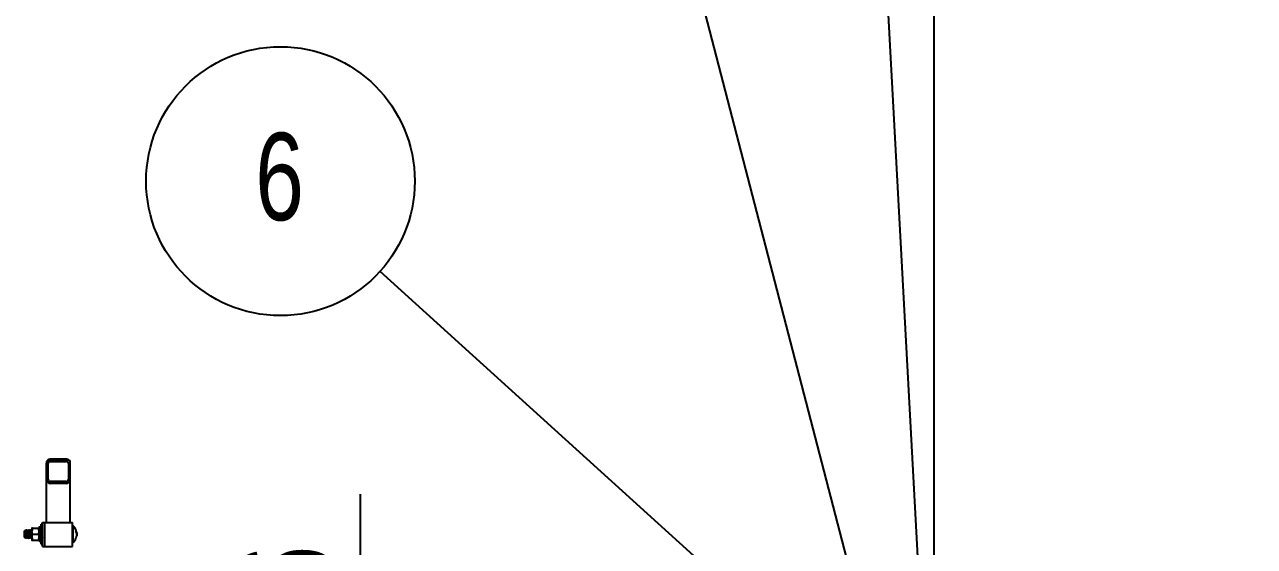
# Model space of a CAD drawing. Header units: millimetres. Extents: x 1293 to 41893, y 1011 to 26911.
# Drawn here: x 29469 to 30773, y 7318 to 7870 of the extents above; entities that cross this region are included whole.
import ezdxf

# ---------------------------------------------------------------- set-up
doc = ezdxf.new("R2010")
doc.units = ezdxf.units.MM
doc.header["$LTSCALE"] = 50
doc.layers.add('CAPA_1', color=7, linetype='Continuous')
doc.styles.add('SLDTEXTSTYLE0', font='TXT', dxfattribs={"width": 0.75})
doc.dimstyles.new('SLDDIMSTYLE0', dxfattribs={"dimtxt": 100, "dimasz": 100, "dimexe": 0, "dimexo": 0.0625, "dimgap": 25, "dimtad": 2, "dimdec": 0, "dimlfac": 1.5, "dimrnd": 1e-09, "dimzin": 12, "dimdsep": 46, "dimtxsty": 'SLDTEXTSTYLE0', "dimsah": 1, "dimcen": 0.09, "dimadec": 0, "dimazin": 3, "dimtfac": 1, "dimtdec": 0, "dimtofl": 0, "dimtmove": 0, "dimatfit": 3, "dimfxl": 1, "dimfrac": 2, "dimtolj": 1, "dimtzin": 12, "dimarcsym": 0})
doc.dimstyles.new('SLDDIMSTYLE3', dxfattribs={"dimtxt": 0.18, "dimasz": 100, "dimexe": 0, "dimexo": 0.0625, "dimgap": 0, "dimtad": 0, "dimtih": 1, "dimtoh": 1, "dimdec": 0, "dimrnd": 1e-09, "dimzin": 0, "dimdsep": 46, "dimtxsty": 'Standard', "dimsah": 1, "dimcen": 0.09, "dimadec": 0, "dimazin": 0, "dimtfac": 100, "dimtdec": 0, "dimtofl": 0, "dimtmove": 0, "dimatfit": 3, "dimfxl": 1, "dimfrac": 2, "dimtolj": 1, "dimtzin": 0, "dimarcsym": 0})

# ---------------------------------------------------------------- blocks, each defined once
blk = doc.blocks.new('_D_31')
at = {"layer": 'CAPA_1', "transparency": 16777216}
for p, q in [((30433.5, 7043.5), (30433.5, 8732.6)), ((32334.5, 7145.8), (32334.5, 8732.6)), ((32334.5, 8682.6), (30433.5, 8682.6))]:
    blk.add_line(p, q, dxfattribs=at)
for points in [[(30433.5, 8682.6), (30533.5, 8667.2), (30533.5, 8698)], [(32334.5, 8682.6), (32234.5, 8698), (32234.5, 8667.2)]]:
    blk.add_solid(points, dxfattribs=at)
at = {"layer": 'CAPA_1', "transparency": 16777216, "insert": (31236.2, 8811.5), "char_height": 100, "attachment_point": 1, "style": 'SLDTEXTSTYLE0'}
blk.add_mtext('2852', dxfattribs=at)
blk = doc.blocks.new('_D_32')
at = {"layer": 'CAPA_1', "transparency": 16777216}
for p, q in [((32331.1, 7145.7), (32262.4, 8422.6)), ((32265.1, 8372.7), (30364, 8270.3)), ((30430.1, 7043.4), (30361.3, 8320.2))]:
    blk.add_line(p, q, dxfattribs=at)
for points in [[(32265.1, 8372.7), (32164.4, 8382.6), (32166, 8351.9)], [(30364, 8270.3), (30464.7, 8260.3), (30463, 8291)]]:
    blk.add_solid(points, dxfattribs=at)
at = {"layer": 'CAPA_1', "transparency": 16777216, "insert": (31160, 8442.3), "char_height": 100, "attachment_point": 1, "rotation": 3.0819, "style": 'SLDTEXTSTYLE0'}
blk.add_mtext('2856', dxfattribs=at)
blk = doc.blocks.new('_D_34')
at = {"layer": 'CAPA_1', "transparency": 16777216}
for p, q in [((29825, 6980), (29825, 7372.8)), ((30370, 6980), (29775, 6980)), ((29825, 6980), (29825, 6676))]:
    blk.add_line(p, q, dxfattribs=at)
for points in [[(29825, 6980), (29809.6, 6880), (29840.4, 6880)], [(29825, 6676), (29840.4, 6776), (29809.6, 6776)]]:
    blk.add_solid(points, dxfattribs=at)
at = {"layer": 'CAPA_1', "transparency": 16777216, "insert": (29696.1, 7151.1), "char_height": 100, "attachment_point": 1, "rotation": 90, "style": 'SLDTEXTSTYLE0'}
blk.add_mtext('456', dxfattribs=at)
blk = doc.blocks.new('SW_NOTE_0_62')
at = {"layer": 'CAPA_1', "color": 0}
blk.add_circle((-105.6, 95.6), 142.4, dxfattribs=at)
at = {"layer": 'CAPA_1', "color": 0, "insert": (-106.5, 146.8), "char_height": 92.6, "attachment_point": 2, "style": 'SLDTEXTSTYLE0'}
blk.add_mtext('6', dxfattribs=at)

msp = doc.modelspace()

# ---------------------------------------------------------------- hatches: boundary and pattern name
at = {"layer": 'CAPA_1', "linetype": 'Continuous', "lineweight": 18}
h = msp.add_hatch(dxfattribs=at)
h.set_pattern_fill('ANSI32', color=256, scale=50, style=0)
edge = h.paths.add_edge_path(flags=0)
edge.add_arc((29496.1415566, 7388.3954599), 4.064, 180, 270)
edge.add_line((29496.1415566, 7384.3314599), (29513.4135566, 7384.3314599))
edge.add_arc((29513.4135566, 7388.3954599), 4.064, 270, 360)
edge.add_line((29517.4775566, 7388.3954599), (29517.4775566, 7405.6674599))
edge.add_arc((29513.4135566, 7405.6674599), 4.064, 0, 90)
edge.add_line((29513.4135566, 7409.7314599), (29496.1415566, 7409.7314599))
edge.add_arc((29496.1415566, 7405.6674599), 4.064, 90, 180)
edge.add_line((29492.0775566, 7405.6674599), (29492.0775566, 7388.3954599))
edge = h.paths.add_edge_path(flags=0)
edge.add_line((29494.1095566, 7388.3954599), (29494.1095566, 7405.6674599))
edge.add_arc((29496.1415566, 7405.6674599), 2.032, 90, 180, ccw=False)
edge.add_line((29496.1415566, 7407.6994599), (29513.4135566, 7407.6994599))
edge.add_arc((29513.4135566, 7405.6674599), 2.032, 0, 90, ccw=False)
edge.add_line((29515.4455566, 7405.6674599), (29515.4455566, 7388.3954599))
edge.add_arc((29513.4135566, 7388.3954599), 2.032, 270, 360, ccw=False)
edge.add_line((29513.4135566, 7386.3634599), (29496.1415566, 7386.3634599))
edge.add_arc((29496.1415566, 7388.3954599), 2.032, 180, 270, ccw=False)

# ---------------------------------------------------------------- linework, layer by layer
at = {"color": 7, "linetype": 'Continuous', "lineweight": 25}
for p, q in [((29492.7665899, 7407.9314599), (29492.6406995, 7407.9314599)), ((29513.4135566, 7409.9314599), (29496.1415566, 7409.9314599)), ((29496.1415566, 7409.7314599), (29513.4135566, 7409.7314599)), ((29496.1415566, 7407.6994599), (29513.4135566, 7407.6994599)), ((29516.9144136, 7407.9314599), (29516.7885232, 7407.9314599)), ((29492.0775566, 7343.0647932), (29492.0775566, 7405.6674599)), ((29494.1095566, 7388.3954599), (29494.1095566, 7405.6674599)), ((29515.4455566, 7405.6674599), (29515.4455566, 7388.3954599)), ((29517.4775566, 7343.0647932), (29517.4775566, 7405.6674599)), ((29513.4135566, 7386.3634599), (29496.1415566, 7386.3634599)), ((29513.4135566, 7384.3314599), (29496.1415566, 7384.3314599)), ((29488.1262232, 7341.3079599), (29486.4328899, 7341.3079599)), ((29486.4328899, 7320.1412932), (29486.4328899, 7341.3079599)), ((29488.1262232, 7343.0647932), (29519.7902232, 7343.0647932)), ((29488.1262232, 7317.6647932), (29488.1262232, 7343.0647932)), ((29490.4568899, 7317.6647932), (29490.4568899, 7343.0647932)), ((29519.7902232, 7317.6647932), (29519.7902232, 7343.0647932)), ((29469.1211061, 7334.1119197), (29468.9902232, 7333.9810368)), ((29468.9902232, 7327.4682163), (29468.9902232, 7333.9810368)), ((29469.8377108, 7334.8285243), (29469.1767781, 7334.1675916)), ((29469.9671463, 7330.7246266), (29469.9671463, 7333.7122034)), ((29470.4556387, 7334.1119196), (29470.3032602, 7334.1119196)), ((29471.1068899, 7334.9579599), (29470.9440694, 7334.9579599)), ((29471.7582028, 7334.1119196), (29471.6058243, 7334.1119196)), ((29472.409454, 7334.9579599), (29472.2466335, 7334.9579599)), ((29473.0607669, 7334.1119196), (29472.9083885, 7334.1119196)), ((29473.7120181, 7334.9579599), (29473.5491976, 7334.9579599)), ((29474.363331, 7334.1119196), (29474.2109526, 7334.1119196)), ((29475.0145822, 7334.9579599), (29474.8517617, 7334.9579599)), ((29475.6658951, 7334.1119196), (29475.5135167, 7334.1119196)), ((29476.3171463, 7334.9579599), (29476.1543258, 7334.9579599)), ((29476.7997442, 7337.0746266), (29476.7724232, 7337.0273052)), ((29477.3667792, 7330.7246266), (29483.5864006, 7330.7246266)), ((29477.3669655, 7337.0746266), (29483.5862144, 7337.0746266)), ((29484.1807566, 7337.0273052), (29484.1534356, 7337.0746266)), ((29484.7099232, 7338.0906266), (29484.1807566, 7337.5614599)), ((29484.1807566, 7337.5614599), (29484.1807566, 7323.8877932)), ((29485.9037232, 7338.0906266), (29484.7099232, 7338.0906266)), ((29484.7099232, 7338.0906266), (29484.7099232, 7323.3588549)), ((29486.4328899, 7337.5614599), (29485.9037232, 7338.0906266)), ((29485.9037232, 7323.3588549), (29485.9037232, 7338.0906266)), ((29486.5557649, 7334.9393244), (29486.4328899, 7334.7273179)), ((29488.1262232, 7334.8240445), (29488.056593, 7334.9441834)), ((29520.0511682, 7339.9602382), (29519.7902232, 7339.6992932)), ((29520.0511682, 7339.9602382), (29520.0511682, 7321.4890149)), ((29523.3953328, 7333.1647615), (29523.5533007, 7333.1995343)), ((29468.9902232, 7327.4682163), (29469.4240444, 7327.0343952)), ((29469.4806036, 7327.0418455), (29469.6520448, 7327.3373335)), ((29469.6415361, 7327.3373335), (29469.7938811, 7327.3373335)), ((29470.2927873, 7326.4912932), (29470.4556079, 7326.4912932)), ((29470.9441002, 7327.3373335), (29471.0964452, 7327.3373335)), ((29471.5953515, 7326.4912932), (29471.758172, 7326.4912932)), ((29472.2466643, 7327.3373335), (29472.3990093, 7327.3373335)), ((29472.8979156, 7326.4912932), (29473.0607361, 7326.4912932)), ((29473.5492284, 7327.3373335), (29473.7015734, 7327.3373335)), ((29474.2004797, 7326.4912932), (29474.3633002, 7326.4912932)), ((29474.8517925, 7327.3373335), (29475.0041375, 7327.3373335)), ((29475.5030438, 7326.4912932), (29475.6658643, 7326.4912932)), ((29476.1543566, 7327.3373335), (29476.3067016, 7327.3373335)), ((29476.7724232, 7324.4219479), (29476.7997442, 7324.3746266)), ((29477.3669655, 7324.3746266), (29483.5862144, 7324.3746266)), ((29483.5862144, 7324.3746266), (29483.9927706, 7325.9428899)), ((29484.1534356, 7324.3746266), (29484.1807566, 7324.4219479)), ((29484.7099232, 7323.3588549), (29484.1807566, 7323.8880052)), ((29484.1807566, 7323.8877932), (29484.7099232, 7323.3586266)), ((29484.7099232, 7323.3588549), (29485.9037232, 7323.3588549)), ((29484.7099232, 7323.3586266), (29485.9037232, 7323.3586266)), ((29486.4328899, 7323.8880052), (29485.9037232, 7323.3588549)), ((29485.9037232, 7323.3586266), (29486.4328899, 7323.8877932)), ((29486.4328899, 7327.0745119), (29486.5853781, 7327.3373335)), ((29486.4328899, 7320.1412932), (29488.1262232, 7320.1412932)), ((29488.0167649, 7327.3597596), (29488.1262232, 7327.1711321)), ((29488.1262232, 7317.6647932), (29519.7902232, 7317.6647932)), ((29519.7902232, 7321.7499599), (29520.0511682, 7321.4890149))]:
    msp.add_line(p, q, dxfattribs=at)
for centre, radius, start, end in [((29496.1415566, 7405.8674599), 4.064, 90, 180.0000198478), ((29496.1415566, 7405.6674599), 4.064, 90, 180), ((29496.1415566, 7405.6674599), 2.032, 90, 180), ((29513.4135566, 7405.6674599), 4.064, 0, 90), ((29513.4135566, 7405.6674599), 2.032, 0, 90), ((29513.4135566, 7405.8674599), 4.064, 23.1283192109, 89.999981276), ((29496.1415566, 7388.3954599), 4.064, 180, 270), ((29496.1415566, 7388.3954599), 2.032, 180, 270), ((29513.4135566, 7388.3954599), 2.032, 270, 0), ((29513.4135566, 7388.3954599), 4.064, 270, 0), ((29519.9595566, 7339.8178266), 0.1693333, 49.9286035057, 57.2473242368), ((29512.3101264, 7330.7246266), 12.0520968, 358.2645266354, 49.9286035048), ((29519.9595566, 7321.6314266), 0.1693333, 302.7526757632, 310.0713964941), ((29512.3101264, 7330.7246266), 12.0520968, 310.0713964952, 337.2934563028)]:
    msp.add_arc(centre, radius, start, end, dxfattribs=at)
for points, knots in [([(29469.1211061, 7333.4587714), (29469.1211061, 7333.5203478), (29469.1211061, 7333.688175), (29469.1211061, 7333.899605), (29469.1211061, 7334.055267), (29469.1211061, 7334.1244278), (29469.1211061, 7334.1072366), (29469.1211061, 7334.1050165)], [0, 0, 0, 0, 0.1526011998, 0.4159164212, 0.6792316426, 0.9585764717, 1, 1, 1, 1]), ([(29469.1211061, 7334.0707761), (29469.1317084, 7334.0898649), (29469.1688949, 7334.1568175), (29469.235273, 7333.9320175), (29469.3148783, 7333.1828869), (29469.398051, 7332.0542867), (29469.4786819, 7330.7255123), (29469.5593303, 7329.3914115), (29469.6424499, 7328.2788527), (29469.7146147, 7327.5484681), (29469.7613505, 7327.4518538), (29469.7808703, 7327.4115016)], [0, 0, 0, 0, 0.0492385413, 0.1727001517, 0.2954756688, 0.4193160214, 0.5423216711, 0.6653273208, 0.7891676734, 0.9119431905, 1, 1, 1, 1]), ([(29469.450915, 7327.0612658), (29469.44398, 7327.0569862), (29469.4225297, 7327.0437491), (29469.3843316, 7327.4779425), (29469.3408222, 7328.2787525), (29469.2947565, 7329.3633195), (29469.2507461, 7330.5709047), (29469.205302, 7331.763458), (29469.1624444, 7332.7833914), (29469.1341518, 7333.2456332), (29469.1211061, 7333.4587714)], [0, 0, 0, 0, 0.0672288945, 0.2079414266, 0.3469904503, 0.4840675616, 0.6200200407, 0.7534596215, 0.8863209804, 1, 1, 1, 1]), ([(29469.1211061, 7333.4587714), (29469.1314994, 7333.3503811), (29469.1685512, 7332.9639725), (29469.2353271, 7332.0516499), (29469.3158354, 7330.7247464), (29469.3965175, 7329.3971222), (29469.4796248, 7328.2566875), (29469.5594389, 7327.5535086), (29469.6142517, 7327.2511244), (29469.6415263, 7327.3373999), (29469.6415369, 7327.3374332)], [0, 0, 0, 0, 0.0612507016, 0.2183570454, 0.3744044686, 0.5304518918, 0.6875582356, 0.843313708, 0.9999395719, 1, 1, 1, 1]), ([(29469.1951409, 7334.1492288), (29469.2175974, 7334.179337), (29469.2936825, 7334.2813467), (29469.4261886, 7334.0809073), (29469.5779402, 7333.5119714), (29469.7408665, 7332.5744447), (29469.8650806, 7331.5797553), (29469.9420283, 7330.9350703), (29469.9671463, 7330.7246266)], [0, 0, 0, 0, 0.0798747908, 0.2706242467, 0.4706937597, 0.6781190778, 0.8949287831, 1, 1, 1, 1]), ([(29469.9671463, 7333.7122034), (29469.9526393, 7333.9981321), (29469.923672, 7334.5690661), (29469.8880396, 7334.9013553), (29469.8683988, 7334.8217022), (29469.863678, 7334.8025571)], [0, 0, 0, 0, 0.4324967276, 0.8635967957, 1, 1, 1, 1]), ([(29470.3123861, 7334.0961874), (29470.230427, 7334.2374445), (29470.0868577, 7334.4848874), (29469.9433797, 7334.7324869), (29469.8818086, 7334.8387399)], [0, 0, 0, 0, 0.5708675051, 1, 1, 1, 1]), ([(29470.4735707, 7326.5622799), (29470.4675858, 7326.534805), (29470.4343493, 7326.3822244), (29470.3735506, 7326.7456297), (29470.2937307, 7327.6440858), (29470.210601, 7329.0662217), (29470.1300074, 7330.7184159), (29470.0493679, 7332.4038181), (29469.994548, 7333.2761623), (29469.9671463, 7333.7122034)], [0, 0, 0, 0, 0.0353903149, 0.1965380881, 0.3567928077, 0.518433567, 0.678987837, 0.839542107, 1, 1, 1, 1]), ([(29469.9671463, 7330.7246266), (29469.9939685, 7330.1711076), (29470.0477945, 7329.060324), (29470.1308951, 7327.661487), (29470.2107763, 7326.6824032), (29470.2653997, 7326.5551144), (29470.2927873, 7326.4912932)], [0, 0, 0, 0, 0.249463779, 0.5006157082, 0.7496140559, 1, 1, 1, 1]), ([(29470.3123459, 7334.0618874), (29470.3276263, 7334.03642), (29470.364692, 7333.9746438), (29470.4128454, 7333.5848101), (29470.4710281, 7332.9578002), (29470.5379225, 7332.0538622), (29470.6183911, 7330.7241554), (29470.6990838, 7329.3972818), (29470.7821883, 7328.2566448), (29470.8620032, 7327.5535209), (29470.9168158, 7327.2511244), (29470.9440904, 7327.3373999), (29470.944101, 7327.3374332)], [0, 0, 0, 0, 0.07277569334, 0.1765318676, 0.22696986846, 0.35634193598, 0.48484201611, 0.61334209625, 0.74271416377, 0.87097383173, 0.99995023941, 1, 1, 1, 1]), ([(29470.9249956, 7334.9393244), (29470.8428721, 7334.7975854), (29470.6830195, 7334.5216918), (29470.5229821, 7334.2459839), (29470.4451632, 7334.1119196)], [0, 0, 0, 0, 0.5137453212, 1, 1, 1, 1]), ([(29470.4556236, 7334.1118698), (29470.4830058, 7334.0608098), (29470.5376232, 7333.9589639), (29470.6175016, 7333.1755988), (29470.7005993, 7332.0562319), (29470.7812502, 7330.7249926), (29470.8618933, 7329.3915519), (29470.9450143, 7328.2788151), (29471.0171788, 7327.5484744), (29471.0639146, 7327.4518557), (29471.0834344, 7327.4115016)], [0, 0, 0, 0, 0.1298337105, 0.2589708261, 0.3892279515, 0.518607124, 0.6479862966, 0.778243422, 0.9073805376, 1, 1, 1, 1]), ([(29470.9241461, 7334.8792257), (29470.9307839, 7334.9100586), (29470.9646724, 7335.0674727), (29471.0261249, 7334.7050879), (29471.1059496, 7333.804439), (29471.1890655, 7332.384479), (29471.2697096, 7330.7258153), (29471.3503588, 7329.0600031), (29471.4334592, 7327.661572), (29471.5133404, 7326.6823819), (29471.5679638, 7326.5551073), (29471.5953515, 7326.4912932)], [0, 0, 0, 0, 0.029592437, 0.1510806439, 0.2718955838, 0.3937554496, 0.5147962185, 0.6358369874, 0.7576968532, 0.8785117931, 1, 1, 1, 1]), ([(29471.7761348, 7326.5622799), (29471.7701499, 7326.5348056), (29471.7369133, 7326.3822287), (29471.6761155, 7326.7455291), (29471.596292, 7327.6444458), (29471.5131758, 7329.0648724), (29471.4325318, 7330.7234116), (29471.3518826, 7332.3892571), (29471.2687822, 7333.7876792), (29471.188901, 7334.7668717), (29471.1342775, 7334.8941459), (29471.1068899, 7334.9579599)], [0, 0, 0, 0, 0.0267584354, 0.1486014394, 0.2697692102, 0.3919849584, 0.5133792177, 0.634773477, 0.7569892253, 0.878156996, 1, 1, 1, 1]), ([(29471.6149502, 7334.0961874), (29471.5329924, 7334.2374466), (29471.3690434, 7334.5200225), (29471.2051987, 7334.8027773), (29471.1232597, 7334.9441834)], [0, 0, 0, 0, 0.4998983482, 1, 1, 1, 1]), ([(29471.61491, 7334.0618874), (29471.6301904, 7334.03642), (29471.6672561, 7333.9746438), (29471.7154095, 7333.5848101), (29471.7735922, 7332.9578002), (29471.8404866, 7332.0538622), (29471.9209552, 7330.7241554), (29472.001648, 7329.3972818), (29472.0847524, 7328.2566448), (29472.1645673, 7327.5535209), (29472.2193799, 7327.2511244), (29472.2466545, 7327.3373999), (29472.2466651, 7327.3374332)], [0, 0, 0, 0, 0.07277569334, 0.1765318676, 0.22696986846, 0.35634193598, 0.48484201611, 0.61334209625, 0.74271416377, 0.87097383173, 0.99995023941, 1, 1, 1, 1]), ([(29472.2275598, 7334.9393244), (29472.1454362, 7334.7975854), (29471.9855836, 7334.5216918), (29471.8255462, 7334.2459839), (29471.7477273, 7334.1119196)], [0, 0, 0, 0, 0.5137453212, 1, 1, 1, 1]), ([(29471.7581877, 7334.1118698), (29471.7855699, 7334.0608098), (29471.8401873, 7333.9589639), (29471.9200657, 7333.1755988), (29472.0031634, 7332.0562319), (29472.0838143, 7330.7249926), (29472.1644574, 7329.3915519), (29472.2475784, 7328.2788151), (29472.3197429, 7327.5484744), (29472.3664787, 7327.4518557), (29472.3859985, 7327.4115016)], [0, 0, 0, 0, 0.1298337105, 0.2589708261, 0.3892279515, 0.518607124, 0.6479862966, 0.778243422, 0.9073805376, 1, 1, 1, 1]), ([(29472.2267102, 7334.8792257), (29472.233348, 7334.9100586), (29472.2672365, 7335.0674727), (29472.328689, 7334.7050879), (29472.4085137, 7333.804439), (29472.4916296, 7332.384479), (29472.5722737, 7330.7258153), (29472.6529229, 7329.0600031), (29472.7360233, 7327.661572), (29472.8159045, 7326.6823819), (29472.8705279, 7326.5551073), (29472.8979156, 7326.4912932)], [0, 0, 0, 0, 0.029592437, 0.1510806439, 0.2718955838, 0.3937554496, 0.5147962185, 0.6358369874, 0.7576968532, 0.8785117931, 1, 1, 1, 1]), ([(29473.0786989, 7326.5622799), (29473.072714, 7326.5348056), (29473.0394774, 7326.3822287), (29472.9786796, 7326.7455291), (29472.8988561, 7327.6444458), (29472.8157399, 7329.0648724), (29472.7350959, 7330.7234116), (29472.6544467, 7332.3892571), (29472.5713463, 7333.7876792), (29472.4914651, 7334.7668717), (29472.4368416, 7334.8941459), (29472.409454, 7334.9579599)], [0, 0, 0, 0, 0.0267584354, 0.1486014394, 0.2697692102, 0.3919849584, 0.5133792177, 0.634773477, 0.7569892253, 0.878156996, 1, 1, 1, 1]), ([(29472.9175143, 7334.0961874), (29472.8355565, 7334.2374466), (29472.6716075, 7334.5200225), (29472.5077628, 7334.8027773), (29472.4258238, 7334.9441834)], [0, 0, 0, 0, 0.4998983482, 1, 1, 1, 1]), ([(29472.9174741, 7334.0618874), (29472.9327545, 7334.03642), (29472.9698202, 7333.9746438), (29473.0179736, 7333.5848101), (29473.0761563, 7332.9578002), (29473.1430507, 7332.0538622), (29473.2235193, 7330.7241554), (29473.3042121, 7329.3972818), (29473.3873165, 7328.2566448), (29473.4671314, 7327.5535209), (29473.521944, 7327.2511244), (29473.5492186, 7327.3373999), (29473.5492292, 7327.3374332)], [0, 0, 0, 0, 0.07277569334, 0.1765318676, 0.22696986846, 0.35634193598, 0.48484201611, 0.61334209625, 0.74271416377, 0.87097383173, 0.99995023941, 1, 1, 1, 1]), ([(29473.5301239, 7334.9393244), (29473.4480003, 7334.7975854), (29473.2881477, 7334.5216918), (29473.1281103, 7334.2459839), (29473.0502914, 7334.1119196)], [0, 0, 0, 0, 0.5137453212, 1, 1, 1, 1]), ([(29473.0607518, 7334.1118698), (29473.088134, 7334.0608098), (29473.1427514, 7333.9589639), (29473.2226298, 7333.1755988), (29473.3057275, 7332.0562319), (29473.3863784, 7330.7249926), (29473.4670215, 7329.3915519), (29473.5501425, 7328.2788151), (29473.622307, 7327.5484744), (29473.6690428, 7327.4518557), (29473.6885627, 7327.4115016)], [0, 0, 0, 0, 0.1298337105, 0.2589708261, 0.3892279515, 0.518607124, 0.6479862966, 0.778243422, 0.9073805376, 1, 1, 1, 1]), ([(29473.5292743, 7334.8792257), (29473.5359121, 7334.9100586), (29473.5698006, 7335.0674727), (29473.6312531, 7334.7050879), (29473.7110778, 7333.804439), (29473.7941937, 7332.384479), (29473.8748378, 7330.7258153), (29473.955487, 7329.0600031), (29474.0385874, 7327.661572), (29474.1184686, 7326.6823819), (29474.173092, 7326.5551073), (29474.2004797, 7326.4912932)], [0, 0, 0, 0, 0.029592437, 0.1510806439, 0.2718955838, 0.3937554496, 0.5147962185, 0.6358369874, 0.7576968532, 0.8785117931, 1, 1, 1, 1]), ([(29474.381263, 7326.5622799), (29474.3752781, 7326.5348056), (29474.3420415, 7326.3822287), (29474.2812437, 7326.7455291), (29474.2014202, 7327.6444458), (29474.118304, 7329.0648724), (29474.03766, 7330.7234116), (29473.9570108, 7332.3892571), (29473.8739104, 7333.7876792), (29473.7940292, 7334.7668717), (29473.7394057, 7334.8941459), (29473.7120181, 7334.9579599)], [0, 0, 0, 0, 0.0267584354, 0.1486014394, 0.2697692102, 0.3919849584, 0.5133792177, 0.634773477, 0.7569892253, 0.878156996, 1, 1, 1, 1]), ([(29474.2200784, 7334.0961874), (29474.1381206, 7334.2374466), (29473.9741716, 7334.5200225), (29473.8103269, 7334.8027773), (29473.7283879, 7334.9441834)], [0, 0, 0, 0, 0.4998983482, 1, 1, 1, 1]), ([(29474.2200382, 7334.0618874), (29474.2353186, 7334.03642), (29474.2723843, 7333.9746438), (29474.3205377, 7333.5848101), (29474.3787204, 7332.9578002), (29474.4456148, 7332.0538622), (29474.5260834, 7330.7241554), (29474.6067762, 7329.3972818), (29474.6898806, 7328.2566448), (29474.7696955, 7327.5535209), (29474.8245081, 7327.2511244), (29474.8517827, 7327.3373999), (29474.8517933, 7327.3374332)], [0, 0, 0, 0, 0.07277569334, 0.1765318676, 0.22696986846, 0.35634193598, 0.48484201611, 0.61334209625, 0.74271416377, 0.87097383173, 0.99995023941, 1, 1, 1, 1]), ([(29474.832688, 7334.9393244), (29474.7505644, 7334.7975854), (29474.5907118, 7334.5216918), (29474.4306744, 7334.2459839), (29474.3528555, 7334.1119196)], [0, 0, 0, 0, 0.5137453212, 1, 1, 1, 1]), ([(29474.3633159, 7334.1118698), (29474.3906981, 7334.0608098), (29474.4453155, 7333.9589639), (29474.5251939, 7333.1755988), (29474.6082916, 7332.0562319), (29474.6889425, 7330.7249926), (29474.7695856, 7329.3915519), (29474.8527066, 7328.2788151), (29474.9248711, 7327.5484744), (29474.9716069, 7327.4518557), (29474.9911268, 7327.4115016)], [0, 0, 0, 0, 0.12983371048, 0.25897082614, 0.3892279515, 0.51860712405, 0.6479862966, 0.77824342195, 0.90738053762, 1, 1, 1, 1]), ([(29474.8318384, 7334.8792257), (29474.8384762, 7334.9100586), (29474.8723647, 7335.0674727), (29474.9338172, 7334.7050879), (29475.0136419, 7333.804439), (29475.0967578, 7332.384479), (29475.1774019, 7330.7258153), (29475.2580511, 7329.0600031), (29475.3411515, 7327.661572), (29475.4210327, 7326.6823819), (29475.4756561, 7326.5551073), (29475.5030438, 7326.4912932)], [0, 0, 0, 0, 0.029592437, 0.1510806439, 0.2718955838, 0.3937554496, 0.5147962185, 0.6358369874, 0.7576968532, 0.8785117931, 1, 1, 1, 1]), ([(29475.6838271, 7326.5622799), (29475.6778422, 7326.5348056), (29475.6446057, 7326.3822287), (29475.5838078, 7326.7455291), (29475.5039843, 7327.6444458), (29475.4208681, 7329.0648724), (29475.3402241, 7330.7234116), (29475.2595749, 7332.3892571), (29475.1764745, 7333.7876792), (29475.0965933, 7334.7668717), (29475.0419698, 7334.8941459), (29475.0145822, 7334.9579599)], [0, 0, 0, 0, 0.0267584354, 0.1486014394, 0.2697692102, 0.3919849584, 0.5133792177, 0.634773477, 0.7569892253, 0.878156996, 1, 1, 1, 1]), ([(29475.5226425, 7334.0961874), (29475.4406847, 7334.2374466), (29475.2767357, 7334.5200225), (29475.112891, 7334.8027773), (29475.030952, 7334.9441834)], [0, 0, 0, 0, 0.4998983482, 1, 1, 1, 1]), ([(29475.5226023, 7334.0618874), (29475.5378828, 7334.03642), (29475.5749484, 7333.9746438), (29475.6231018, 7333.5848101), (29475.6812845, 7332.9578002), (29475.7481789, 7332.0538622), (29475.8286475, 7330.7241554), (29475.9093403, 7329.3972818), (29475.9924447, 7328.2566448), (29476.0722596, 7327.5535209), (29476.1270722, 7327.2511244), (29476.1543468, 7327.3373999), (29476.1543574, 7327.3374332)], [0, 0, 0, 0, 0.07277569334, 0.1765318676, 0.22696986846, 0.35634193598, 0.48484201611, 0.61334209625, 0.74271416377, 0.87097383173, 0.99995023941, 1, 1, 1, 1]), ([(29476.1352521, 7334.9393244), (29476.0531285, 7334.7975854), (29475.8932759, 7334.5216918), (29475.7332385, 7334.2459839), (29475.6554196, 7334.1119196)], [0, 0, 0, 0, 0.5137453212, 1, 1, 1, 1]), ([(29475.66588, 7334.1118698), (29475.6932622, 7334.0608098), (29475.7478796, 7333.9589639), (29475.827758, 7333.1755988), (29475.9108557, 7332.0562319), (29475.9915066, 7330.7249926), (29476.0721497, 7329.3915519), (29476.1552707, 7328.2788151), (29476.2274352, 7327.5484744), (29476.274171, 7327.4518557), (29476.2936909, 7327.4115016)], [0, 0, 0, 0, 0.1298337105, 0.2589708261, 0.3892279515, 0.518607124, 0.6479862966, 0.778243422, 0.9073805376, 1, 1, 1, 1]), ([(29476.1344025, 7334.8792257), (29476.1410403, 7334.9100587), (29476.1749288, 7335.0674731), (29476.2363813, 7334.7050803), (29476.3162061, 7333.8044663), (29476.3993216, 7332.3843767), (29476.479967, 7330.7261938), (29476.5606112, 7329.0585861), (29476.6437305, 7327.6668809), (29476.717056, 7326.7443161), (29476.7649802, 7326.622608), (29476.7856846, 7326.5700275)], [0, 0, 0, 0, 0.030494854, 0.1556878261, 0.2801869999, 0.4057629645, 0.530494854, 0.6552267435, 0.7808027081, 0.905301882, 1, 1, 1, 1]), ([(29476.9684284, 7326.4912932), (29476.9410408, 7326.5551144), (29476.8864173, 7326.6824032), (29476.8065361, 7327.661487), (29476.7234355, 7329.060324), (29476.6427873, 7330.7246266), (29476.5621392, 7332.3889291), (29476.4790386, 7333.7877661), (29476.3991574, 7334.7668499), (29476.3445339, 7334.8941387), (29476.3171463, 7334.9579599)], [0, 0, 0, 0, 0.125192972, 0.2496921459, 0.3752681105, 0.5, 0.6247318895, 0.7503078541, 0.874807028, 1, 1, 1, 1]), ([(29476.8252066, 7334.0961874), (29476.7432488, 7334.2374466), (29476.5792998, 7334.5200225), (29476.4154551, 7334.8027773), (29476.3335161, 7334.9441834)], [0, 0, 0, 0, 0.4998983482, 1, 1, 1, 1]), ([(29477.3667792, 7330.7246266), (29477.2029867, 7331.2757678), (29476.8718495, 7332.3900027), (29476.7507661, 7334.0408762), (29476.9286426, 7335.6189857), (29477.2199681, 7336.5864582), (29477.3669655, 7337.0746266)], [0, 0, 0, 0, 0.2646061211, 0.5349506065, 0.7653448938, 1, 1, 1, 1]), ([(29477.3669655, 7324.3746266), (29477.2031409, 7324.9257862), (29476.8719395, 7326.0400568), (29476.750757, 7327.6909489), (29476.9285422, 7329.2690416), (29477.2198106, 7330.2364768), (29477.3667792, 7330.7246266)], [0, 0, 0, 0, 0.2646176718, 0.5349733347, 0.7653562273, 1, 1, 1, 1]), ([(29477.3669655, 7337.0746266), (29477.1309328, 7337.0746266), (29476.8087439, 7337.0746266), (29476.8321962, 7337.0746266), (29476.8384676, 7337.0746266)], [0, 0, 0, 0, 0.7325908634, 1, 1, 1, 1]), ([(29477.3669655, 7337.0746266), (29477.1948041, 7336.5237901), (29476.8911051, 7335.552094), (29476.8529064, 7334.5471706), (29476.8363618, 7334.1119196)], [0, 0, 0, 0, 0.5668814546, 1, 1, 1, 1]), ([(29483.5862144, 7337.0746266), (29483.7500389, 7336.5234669), (29484.0812403, 7335.4091963), (29484.2024229, 7333.7583042), (29484.0246377, 7332.1802115), (29483.7333692, 7331.2127763), (29483.5864006, 7330.7246266)], [0, 0, 0, 0, 0.2646176718, 0.5349733347, 0.7653562273, 1, 1, 1, 1]), ([(29484.0605326, 7334.9118233), (29484.0396305, 7335.1427711), (29483.9731959, 7335.8768088), (29483.7435842, 7336.5875223), (29483.5862144, 7337.0746266)], [0, 0, 0, 0, 0.3146264919, 1, 1, 1, 1]), ([(29484.1125775, 7337.0746266), (29484.1196558, 7337.0746266), (29484.1461257, 7337.0746266), (29483.8229608, 7337.0746266), (29483.5862144, 7337.0746266)], [0, 0, 0, 0, 0.2674126992, 1, 1, 1, 1]), ([(29483.5864006, 7330.7246266), (29483.7501932, 7330.1734853), (29484.0813303, 7329.0592504), (29484.2024138, 7327.4083769), (29484.0245373, 7325.8302674), (29483.7332117, 7324.8627949), (29483.5862144, 7324.3746266)], [0, 0, 0, 0, 0.2646061211, 0.5349506065, 0.7653448938, 1, 1, 1, 1]), ([(29523.5527803, 7332.5904701), (29523.537023, 7332.6175732), (29523.5133362, 7332.6583152), (29523.4839669, 7332.7273956), (29523.458271, 7332.8096932), (29523.4364659, 7332.9263339), (29523.426591, 7333.0394123), (29523.4279197, 7333.1167758), (29523.4343886, 7333.1613918), (29523.4466166, 7333.1912765), (29523.4826888, 7333.2266288), (29523.5216233, 7333.2116892), (29523.5533007, 7333.1995343)], [0, 0, 0, 0, 0.1233524476, 0.1854260276, 0.2439658661, 0.3733248258, 0.5051333537, 0.5686087787, 0.6258152448, 0.6800887999, 0.7397181001, 1, 1, 1, 1]), ([(29523.4460513, 7333.0863564), (29523.5646215, 7332.9144083), (29523.8128904, 7332.5543733), (29524.0360722, 7332.0368277), (29524.099869, 7331.6968193), (29524.12652, 7331.5547814)], [0, 0, 0, 0, 0.3473830263, 0.7273705136, 1, 1, 1, 1]), ([(29523.5527683, 7326.3958678), (29523.6916559, 7326.793477), (29523.9683139, 7327.5854971), (29524.2271957, 7328.7987192), (29524.2998785, 7329.611098), (29524.335336, 7330.0074087)], [0, 0, 0, 0, 0.3405057233, 0.678272376, 1, 1, 1, 1]), ([(29524.3354512, 7330.7714865), (29524.2999561, 7330.9703676), (29524.2273176, 7331.3773658), (29523.9686804, 7331.9918103), (29523.6921034, 7332.389924), (29523.5527803, 7332.5904701)], [0, 0, 0, 0, 0.32168253469, 0.65830376378, 1, 1, 1, 1]), ([(29523.5533007, 7333.1995343), (29523.7003122, 7332.9868606), (29523.9760935, 7332.5879026), (29524.2305753, 7331.9733263), (29524.3007604, 7331.5789917), (29524.3360205, 7331.3808825)], [0, 0, 0, 0, 0.3622869742, 0.6796201183, 1, 1, 1, 1]), ([(29524.3363335, 7330.0119181), (29524.3123598, 7329.61439), (29524.2882535, 7329.2146642), (29524.2061495, 7328.8241736), (29524.2056981, 7328.8220267)], [0, 0, 0, 0, 0.9945020075, 1, 1, 1, 1]), ([(29524.335336, 7330.0074087), (29524.3380392, 7330.0514708), (29524.3421732, 7330.1188558), (29524.3468381, 7330.2000684), (29524.3511574, 7330.2716455), (29524.3551496, 7330.3330011), (29524.3568334, 7330.3610732), (29524.3565904, 7330.3578775), (29524.3556395, 7330.340985), (29524.3539315, 7330.3079891), (29524.3500632, 7330.2334566), (29524.3442379, 7330.1271248), (29524.3382969, 7330.0405343), (29524.3363335, 7330.0119181)], [0, 0, 0, 0, 0.1233151206, 0.1885879016, 0.2438513873, 0.3731577999, 0.5049398105, 0.5669528257, 0.6251234307, 0.6779327204, 0.738699305, 0.9136461422, 1, 1, 1, 1]), ([(29524.3360205, 7331.3808825), (29524.3387144, 7331.3524584), (29524.3428336, 7331.3089952), (29524.3474305, 7331.2368546), (29524.3516357, 7331.1522515), (29524.3554139, 7331.0348125), (29524.3568478, 7330.9211505), (29524.3563946, 7330.8438688), (29524.3553031, 7330.7999728), (29524.3534557, 7330.7708876), (29524.3482725, 7330.7380433), (29524.3411848, 7330.756531), (29524.3354512, 7330.7714865)], [0, 0, 0, 0, 0.123368602, 0.1886422488, 0.2439426824, 0.3732877385, 0.5051248159, 0.5674942331, 0.6258510014, 0.6783000254, 0.7397612934, 1, 1, 1, 1]), ([(29469.7808675, 7327.3597596), (29469.8630256, 7327.2182212), (29470.0274025, 7326.9350396), (29470.1915896, 7326.6516673), (29470.2737136, 7326.5099287)], [0, 0, 0, 0, 0.4998149342, 1, 1, 1, 1]), ([(29470.4727507, 7326.5063857), (29470.5549141, 7326.6481828), (29470.7154303, 7326.9252004), (29470.8761546, 7327.2021474), (29470.9546089, 7327.3373335)], [0, 0, 0, 0, 0.51187047632, 1, 1, 1, 1]), ([(29471.0834316, 7327.3597596), (29471.1655897, 7327.2182212), (29471.3299666, 7326.9350396), (29471.4941537, 7326.6516673), (29471.5762777, 7326.5099287)], [0, 0, 0, 0, 0.4998149342, 1, 1, 1, 1]), ([(29471.7753148, 7326.5063857), (29471.8574782, 7326.6481828), (29472.0179944, 7326.9252004), (29472.1787187, 7327.2021474), (29472.257173, 7327.3373335)], [0, 0, 0, 0, 0.5118704763, 1, 1, 1, 1]), ([(29472.3859957, 7327.3597596), (29472.4681538, 7327.2182212), (29472.6325307, 7326.9350396), (29472.7967179, 7326.6516673), (29472.8788418, 7326.5099287)], [0, 0, 0, 0, 0.4998149342, 1, 1, 1, 1]), ([(29473.0778789, 7326.5063857), (29473.1600423, 7326.6481828), (29473.3205585, 7326.9252004), (29473.4812828, 7327.2021474), (29473.5597371, 7327.3373335)], [0, 0, 0, 0, 0.5118704763, 1, 1, 1, 1]), ([(29473.6885598, 7327.3597596), (29473.7707179, 7327.2182212), (29473.9350948, 7326.9350396), (29474.099282, 7326.6516673), (29474.1814059, 7326.5099287)], [0, 0, 0, 0, 0.4998149342, 1, 1, 1, 1]), ([(29474.380443, 7326.5063857), (29474.4626065, 7326.6481828), (29474.6231226, 7326.9252004), (29474.7838469, 7327.2021474), (29474.8623012, 7327.3373335)], [0, 0, 0, 0, 0.5118704763, 1, 1, 1, 1]), ([(29474.9911239, 7327.3597596), (29475.073282, 7327.2182212), (29475.2376589, 7326.9350396), (29475.4018461, 7326.6516673), (29475.48397, 7326.5099287)], [0, 0, 0, 0, 0.4998149342, 1, 1, 1, 1]), ([(29475.6830071, 7326.5063857), (29475.7651706, 7326.6481828), (29475.9256867, 7326.9252004), (29476.086411, 7327.2021474), (29476.1648653, 7327.3373335)], [0, 0, 0, 0, 0.5118704763, 1, 1, 1, 1]), ([(29476.293688, 7327.3597596), (29476.3758461, 7327.2182212), (29476.540223, 7326.9350396), (29476.7044102, 7326.6516673), (29476.7865341, 7326.5099287)], [0, 0, 0, 0, 0.4998149342, 1, 1, 1, 1]), ([(29476.8406023, 7324.3746266), (29476.833524, 7324.3746266), (29476.8070542, 7324.3746266), (29477.130219, 7324.3746266), (29477.3669655, 7324.3746266)], [0, 0, 0, 0, 0.2674126992, 1, 1, 1, 1]), ([(29476.8914212, 7326.5481651), (29476.9125903, 7326.3136187), (29476.9791676, 7325.5759644), (29477.20972, 7324.8617485), (29477.3669655, 7324.3746266)], [0, 0, 0, 0, 0.31796256039, 1, 1, 1, 1]), ([(29483.5862144, 7324.3746266), (29483.822247, 7324.3746266), (29484.1444359, 7324.3746266), (29484.1209836, 7324.3746266), (29484.1147123, 7324.3746266)], [0, 0, 0, 0, 0.7325908634, 1, 1, 1, 1]), ([(29523.4281019, 7326.072418), (29523.4281177, 7326.0724991), (29523.4281503, 7326.072667), (29523.4344136, 7326.0888427), (29523.4464427, 7326.1194454), (29523.4737859, 7326.1889889), (29523.5121926, 7326.2874669), (29523.5425774, 7326.368642), (29523.5527683, 7326.3958678)], [0, 0, 0, 0, 0.1104238001, 0.2287846953, 0.3400930085, 0.4625774368, 0.8197511375, 1, 1, 1, 1])]:
    msp.add_open_spline(points, degree=3, knots=knots, dxfattribs=at)

# ---------------------------------------------------------------- block references
at = {"layer": 'CAPA_1'}
msp.add_blockref('SW_NOTE_0_62', (29845.8396507, 7608.9030482), dxfattribs=at)

# ---------------------------------------------------------------- dimensions: what is measured, and where the dimension line sits
dim = msp.add_linear_dim(base=(30433.4775501, 8682.6069618), p1=(32334.5488858, 7082.3240911), p2=(30433.4775501, 6979.9687932), dimstyle='SLDDIMSTYLE0', dxfattribs=at)
dim.commit()
dim.dimension.update_dxf_attribs({"geometry": '_D_31', "text_midpoint": (31384.013218, 8682.6069618), "dimtype": 160})
for base, p1, p2, angle, picture, middle in [((30364.00492, 8270.3018617), (32334.5488858, 7082.3240911), (30433.4775501, 6979.9687932), 3.0818778532, '_D_32', (31314.5405879, 8321.4795107)), ((29824.9938655, 6676.0314599), (30433.4775501, 6979.9687932), (29536.8442232, 6676.0314599), 90, '_D_34', (29824.9938655, 7261.9200793))]:
    dim = msp.add_linear_dim(base=base, p1=p1, p2=p2, angle=angle, dimstyle='SLDDIMSTYLE0', dxfattribs=at)
    dim.commit()
    dim.dimension.update_dxf_attribs({"geometry": picture, "text_midpoint": middle, "dimtype": 160})

# ---------------------------------------------------------------- leaders
for points in [[(30398.9885691, 7080.2038945), (30172.6589744, 7952.0765903)], [(30356.7651351, 7146.6246634), (29845.8396507, 7608.9030482)]]:
    msp.add_leader(points, dimstyle='SLDDIMSTYLE3', dxfattribs=at)

doc.saveas('drawing.dxf')
